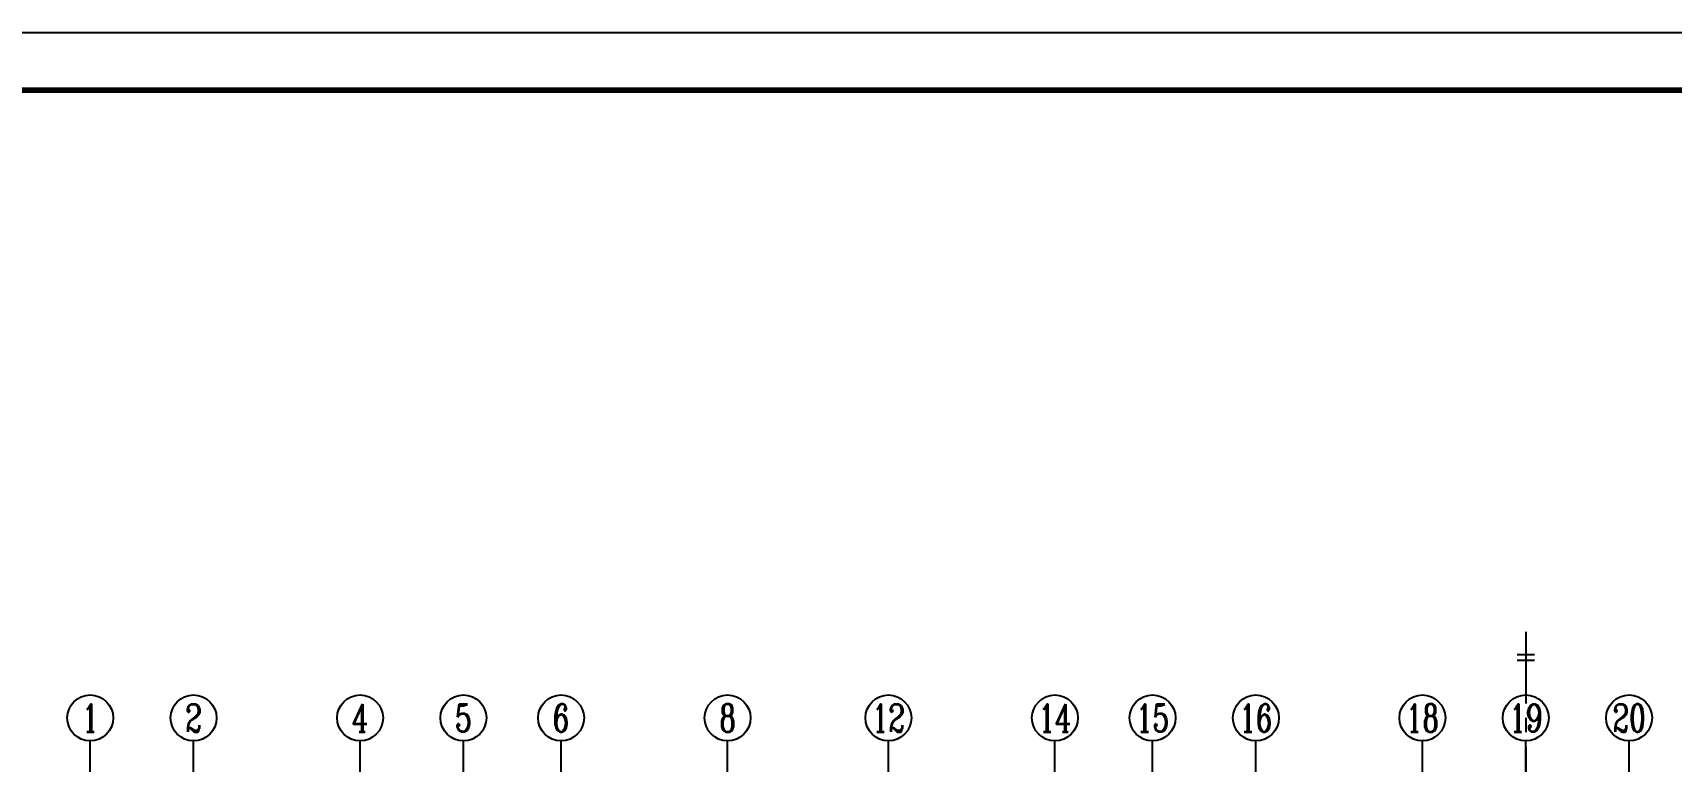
# Model space of a CAD drawing. Extents: x -812054 to 22247, y -644080 to 1003627.
# Drawn here: x -252671 to -224138, y -209200 to -196511 of the extents above; entities that cross this region are included whole.
import ezdxf
from ezdxf.enums import TextEntityAlignment as Align

# ---------------------------------------------------------------- set-up
doc = ezdxf.new("R2010")
doc.units = 0
doc.header["$LTSCALE"] = 1000
doc.linetypes.add('CENTER', pattern=[2, 1.25, -0.25, 0.25, -0.25])
doc.linetypes.add('DOTE', pattern=[2.42, 2, -0.2, 0.02, -0.2])
doc.layers.get('0').update_dxf_attribs({"linetype": 'CONTINUOUS'})
for name, color, linetype in [('-TK', 7, 'CONTINUOUS'), ('A-AXIS', 1, 'CONTINUOUS'), ('A-DOTE', 10, 'DOTE'), ('AXIS_NUM', 7, 'CONTINUOUS'), ('THIN', 7, 'CONTINUOUS')]:
    doc.layers.add(name, color=color, linetype=linetype)
doc.styles.add('TSSD_Axis', font='complex.shx', dxfattribs={"width": 0.7, "bigfont": 'hztxt.shx'})

# ---------------------------------------------------------------- blocks, each defined once
blk = doc.blocks.new('A1')
blk.add_lwpolyline([(0, 59400), (0, 0), (84100, 0), (84100, 59400)], close=True)
at = {"const_width": 100}
blk.add_lwpolyline([(2500, 58400), (2500, 1000), (83100, 1000), (83100, 58400)], close=True, dxfattribs=at)
blk = doc.blocks.new('ts_axno')
at = {"color": 0, "linetype": 'ByBlock', "lineweight": -2}
blk.add_circle((0, 0), 0.5, dxfattribs=at)
at = {"color": 0, "linetype": 'ByBlock', "lineweight": -2, "style": 'TSSD_Axis', "width": 0.7}
blk.add_attdef('A', text='', height=0.6, dxfattribs=at).set_placement((0, 0), align=Align.MIDDLE_CENTER)
blk = doc.blocks.new('20210726.16350016')
at = {"layer": 'A-AXIS'}
for p, q in [((4600, 21100), (4600, 23900)), ((6400, 21100), (6400, 23900)), ((9300, 21100), (9300, 23900)), ((11100, 21100), (11100, 23900)), ((12800, 21100), (12800, 23900)), ((15700, 21100), (15700, 23900)), ((18500, 21100), (18500, 23900)), ((21400, 21100), (21400, 23900)), ((23100, 21100), (23100, 23900)), ((24900, 21100), (24900, 23900)), ((27800, 21100), (27800, 23900)), ((29600, 21100), (29600, 23900)), ((31400, 21100), (31400, 23900))]:
    blk.add_line(p, q, dxfattribs=at)
ref = blk.add_blockref('ts_axno', (4600, 24300), dxfattribs=dict(at, xscale=800, yscale=800, zscale=800))
ref.add_attrib('1', '1', dxfattribs={"layer": 'AXIS_NUM', "height": 480, "style": 'TSSD_Axis', "width": 0.7}).set_placement((4600, 24300), align=Align.MIDDLE_CENTER)
ref = blk.add_blockref('ts_axno', (6400, 24300), dxfattribs=dict(at, xscale=800, yscale=800, zscale=800))
ref.add_attrib('2', '2', dxfattribs={"layer": 'AXIS_NUM', "height": 480, "style": 'TSSD_Axis', "width": 0.7}).set_placement((6400, 24300), align=Align.MIDDLE_CENTER)
ref = blk.add_blockref('ts_axno', (9300, 24300), dxfattribs=dict(at, xscale=800, yscale=800, zscale=800))
ref.add_attrib('3', '4', dxfattribs={"layer": 'AXIS_NUM', "height": 480, "style": 'TSSD_Axis', "width": 0.7}).set_placement((9300, 24300), align=Align.MIDDLE_CENTER)
ref = blk.add_blockref('ts_axno', (11100, 24300), dxfattribs=dict(at, xscale=800, yscale=800, zscale=800))
ref.add_attrib('4', '5', dxfattribs={"layer": 'AXIS_NUM', "height": 480, "style": 'TSSD_Axis', "width": 0.7}).set_placement((11100, 24300), align=Align.MIDDLE_CENTER)
ref = blk.add_blockref('ts_axno', (12800, 24300), dxfattribs=dict(at, xscale=800, yscale=800, zscale=800))
ref.add_attrib('5', '6', dxfattribs={"layer": 'AXIS_NUM', "height": 480, "style": 'TSSD_Axis', "width": 0.7}).set_placement((12800, 24300), align=Align.MIDDLE_CENTER)
ref = blk.add_blockref('ts_axno', (15700, 24300), dxfattribs=dict(at, xscale=800, yscale=800, zscale=800))
ref.add_attrib('6', '8', dxfattribs={"layer": 'AXIS_NUM', "height": 480, "style": 'TSSD_Axis', "width": 0.7}).set_placement((15700, 24300), align=Align.MIDDLE_CENTER)
ref = blk.add_blockref('ts_axno', (18500, 24300), dxfattribs=dict(at, xscale=800, yscale=800, zscale=800))
ref.add_attrib('7', '12', dxfattribs={"layer": 'AXIS_NUM', "height": 480, "style": 'TSSD_Axis', "width": 0.7}).set_placement((18500, 24300), align=Align.MIDDLE_CENTER)
ref = blk.add_blockref('ts_axno', (21400, 24300), dxfattribs=dict(at, xscale=800, yscale=800, zscale=800))
ref.add_attrib('8', '14', dxfattribs={"layer": 'AXIS_NUM', "height": 480, "style": 'TSSD_Axis', "width": 0.7}).set_placement((21400, 24300), align=Align.MIDDLE_CENTER)
ref = blk.add_blockref('ts_axno', (23100, 24300), dxfattribs=dict(at, xscale=800, yscale=800, zscale=800))
ref.add_attrib('9', '15', dxfattribs={"layer": 'AXIS_NUM', "height": 480, "style": 'TSSD_Axis', "width": 0.7}).set_placement((23100, 24300), align=Align.MIDDLE_CENTER)
ref = blk.add_blockref('ts_axno', (24900, 24300), dxfattribs=dict(at, xscale=800, yscale=800, zscale=800))
ref.add_attrib('10', '16', dxfattribs={"layer": 'AXIS_NUM', "height": 480, "style": 'TSSD_Axis', "width": 0.7}).set_placement((24900, 24300), align=Align.MIDDLE_CENTER)
ref = blk.add_blockref('ts_axno', (27800, 24300), dxfattribs=dict(at, xscale=800, yscale=800, zscale=800))
ref.add_attrib('11', '18', dxfattribs={"layer": 'AXIS_NUM', "height": 480, "style": 'TSSD_Axis', "width": 0.7}).set_placement((27800, 24300), align=Align.MIDDLE_CENTER)
ref = blk.add_blockref('ts_axno', (29600, 24300), dxfattribs=dict(at, xscale=800, yscale=800, zscale=800))
ref.add_attrib('12', '19', dxfattribs={"layer": 'AXIS_NUM', "height": 480, "style": 'TSSD_Axis', "width": 0.7}).set_placement((29600, 24300), align=Align.MIDDLE_CENTER)
ref = blk.add_blockref('ts_axno', (31400, 24300), dxfattribs=dict(at, xscale=800, yscale=800, zscale=800))
ref.add_attrib('13', '20', dxfattribs={"layer": 'AXIS_NUM', "height": 480, "style": 'TSSD_Axis', "width": 0.7}).set_placement((31400, 24300), align=Align.MIDDLE_CENTER)

msp = doc.modelspace()

# ---------------------------------------------------------------- linework, layer by layer
at = {"layer": 'THIN', "linetype": 'CENTER'}
msp.add_line((-226671.34, -206943.2), (-226671.34, -233746.13), dxfattribs=at)
at = {"layer": 'THIN'}
for p, q in [((-226521.34, -207346.43), (-226821.34, -207346.43)), ((-226521.34, -207446.43), (-226821.34, -207446.43))]:
    msp.add_line(p, q, dxfattribs=at)

# ---------------------------------------------------------------- block references
at = {"layer": '-TK'}
msp.add_blockref('A1', (-267613.63, -255910.56), dxfattribs=at)
at = {"layer": 'A-DOTE'}
msp.add_blockref('20210726.16350016', (-256271.34, -232746.03), dxfattribs=at)

doc.saveas('drawing.dxf')
